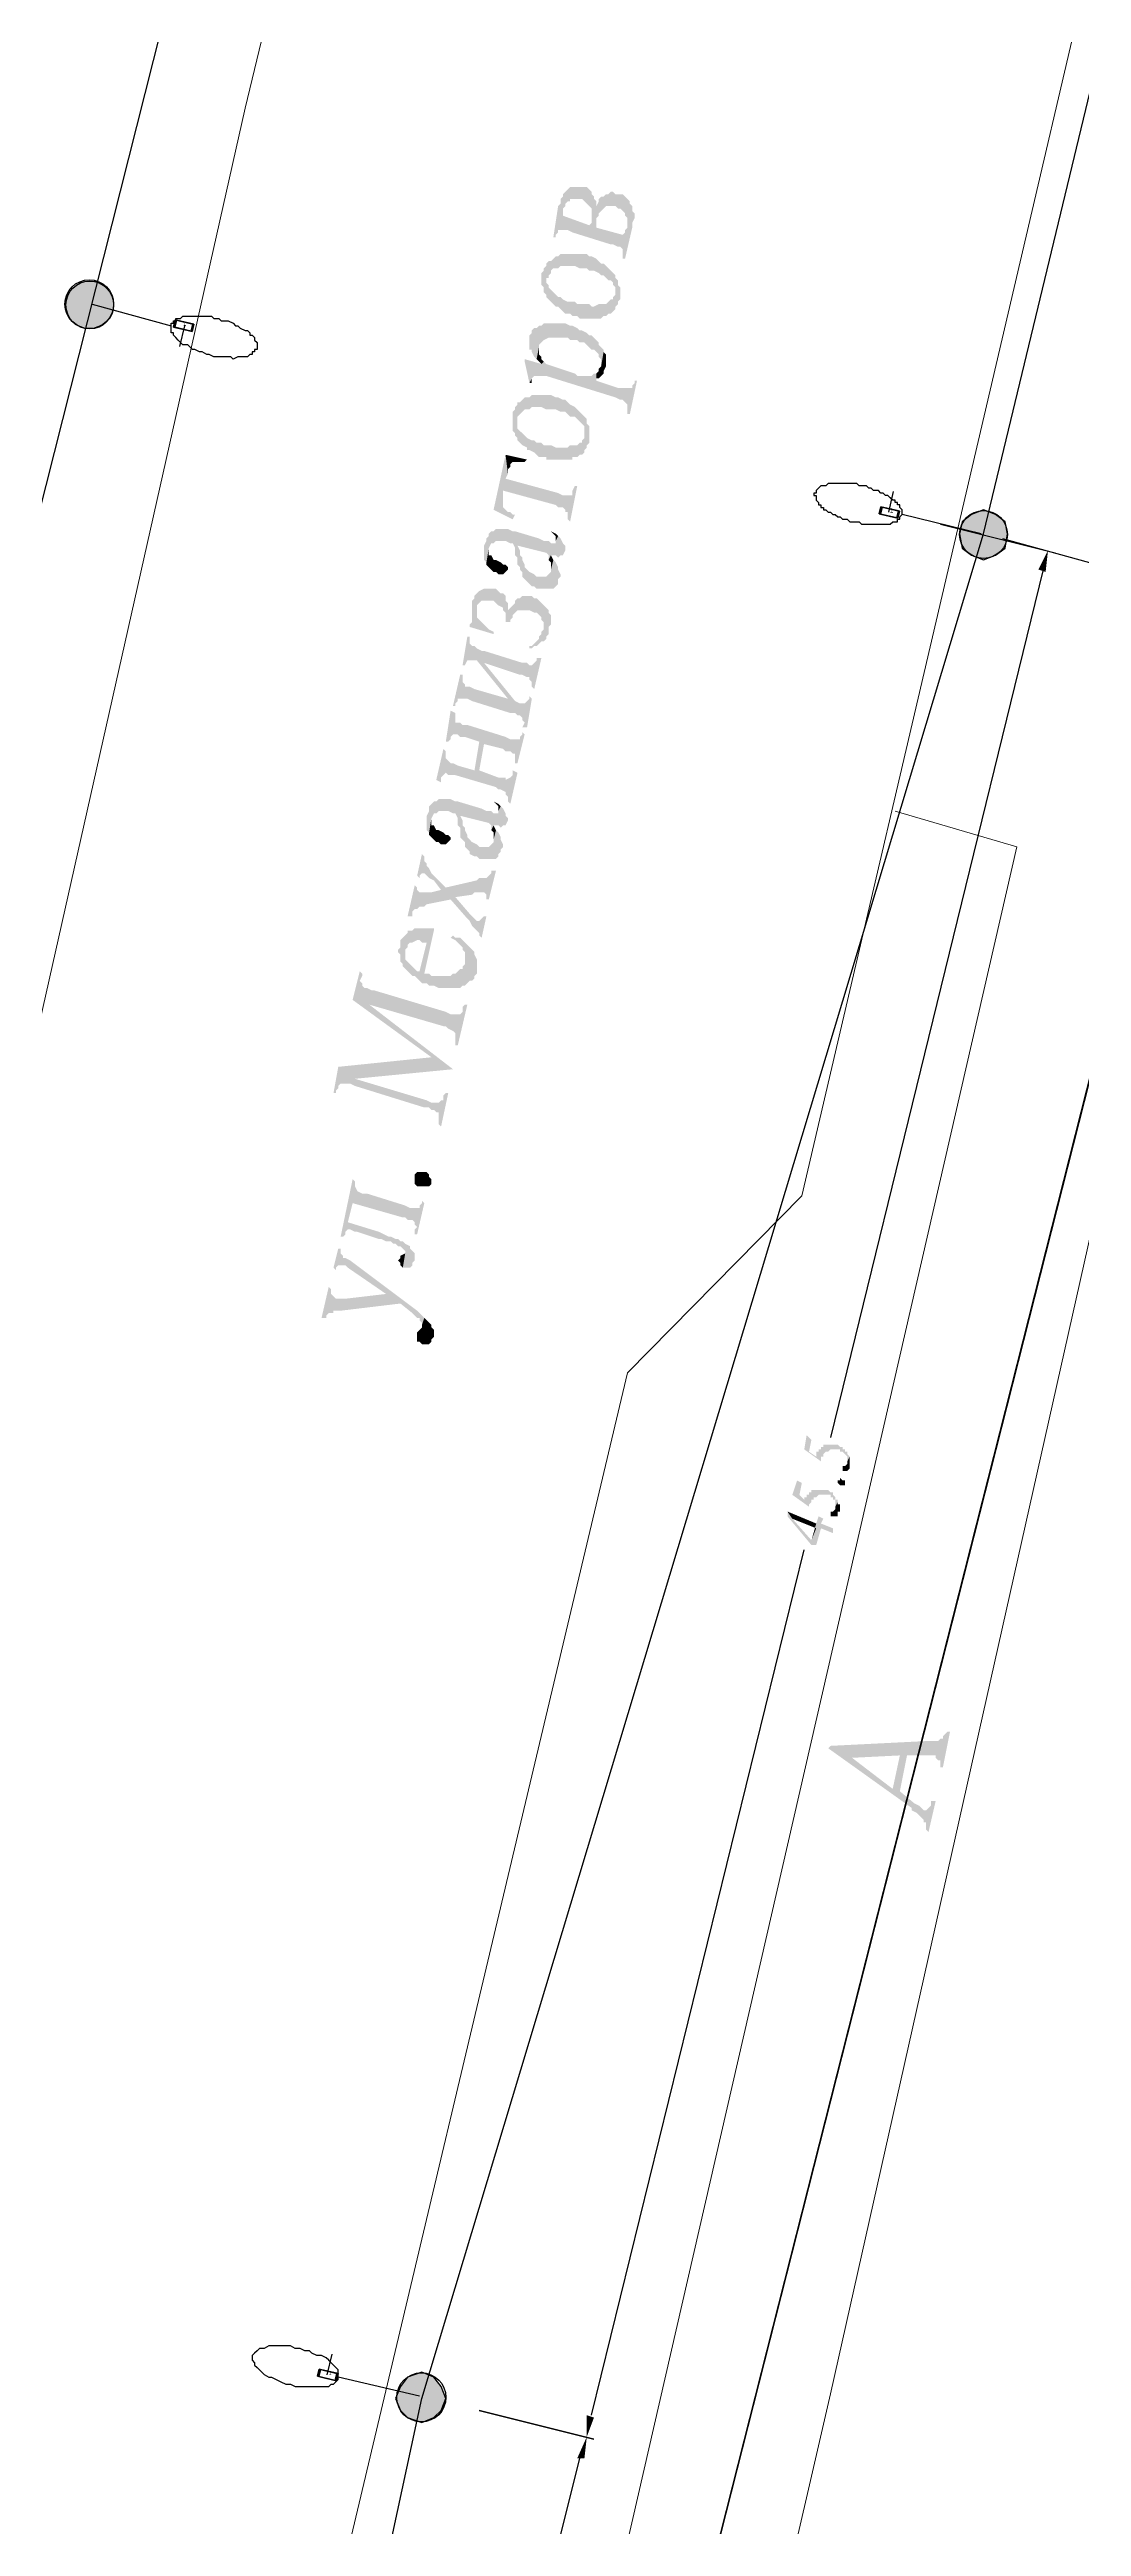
# Model space of a CAD drawing. Extents: x 243 to 885, y -99 to 1005.
# Drawn here: x 453.2 to 477.4, y 501.8 to 559.8 of the extents above; entities that cross this region are included whole.
import ezdxf

# ---------------------------------------------------------------- set-up
doc = ezdxf.new("R2010")
doc.units = 0
doc.header["$MEASUREMENT"] = 0
for name, color, linetype in [('DLXLUM01', 6, 'Continuous'), ('DLXLUMEX', 2, 'Continuous'), ('DLXSCENE', 7, 'Continuous'), ('PDF _Геометрия', 7, 'Continuous'), ('PDF _Сплошная заливка', 7, 'Continuous')]:
    doc.layers.add(name, color=color, linetype=linetype)

# ---------------------------------------------------------------- blocks, each defined once
blk = doc.blocks.new('*U19')
for p, q in [((-0.214, 0.137), (-0.253, -0.028)), ((-0.253, -0.028), (-0.214, 0.137)), ((-0.185, 0.13), (-0.224, -0.035)), ((-0.224, -0.035), (-0.185, 0.13)), ((-0.185, 0.13), (-0.214, 0.137)), ((0.195, 0.042), (-0.214, 0.137)), ((-0.214, 0.137), (-0.185, 0.13)), ((-0.214, 0.137), (0.195, 0.042)), ((0.224, 0.035), (-0.185, 0.13)), ((-0.185, 0.13), (0.224, 0.035)), ((0.156, -0.124), (0.195, 0.042)), ((0.195, 0.042), (0.156, -0.124)), ((0.185, -0.13), (0.224, 0.035)), ((0.224, 0.035), (0.185, -0.13)), ((0.224, 0.035), (0.195, 0.042)), ((0.195, 0.042), (0.224, 0.035)), ((-0.253, -0.028), (0.156, -0.124)), ((-0.224, -0.035), (-0.253, -0.028)), ((-0.253, -0.028), (-0.224, -0.035)), ((0.156, -0.124), (-0.253, -0.028)), ((-0.224, -0.035), (0.185, -0.13)), ((0.185, -0.13), (-0.224, -0.035)), ((0.156, -0.124), (0.185, -0.13)), ((0.185, -0.13), (0.156, -0.124))]:
    blk.add_line(p, q)
at = {"color": 1}
blk.add_line((-0.029, 0.007), (0.084, 0.494), dxfattribs=at)
at = {"layer": 'DLXLUMEX', "color": 7}
blk.add_text('1', height=0.1, dxfattribs=at).set_placement((0, 0))
blk = doc.blocks.new('*U21')
for p, q in [((-0.214, 0.137), (-0.253, -0.028)), ((-0.253, -0.028), (-0.214, 0.137)), ((-0.185, 0.13), (-0.224, -0.035)), ((-0.224, -0.035), (-0.185, 0.13)), ((-0.185, 0.13), (-0.214, 0.137)), ((0.195, 0.042), (-0.214, 0.137)), ((-0.214, 0.137), (-0.185, 0.13)), ((-0.214, 0.137), (0.195, 0.042)), ((0.224, 0.035), (-0.185, 0.13)), ((-0.185, 0.13), (0.224, 0.035)), ((0.156, -0.124), (0.195, 0.042)), ((0.195, 0.042), (0.156, -0.124)), ((0.185, -0.13), (0.224, 0.035)), ((0.224, 0.035), (0.185, -0.13)), ((0.224, 0.035), (0.195, 0.042)), ((0.195, 0.042), (0.224, 0.035)), ((-0.253, -0.028), (0.156, -0.124)), ((-0.224, -0.035), (-0.253, -0.028)), ((-0.253, -0.028), (-0.224, -0.035)), ((0.156, -0.124), (-0.253, -0.028)), ((-0.224, -0.035), (0.185, -0.13)), ((0.185, -0.13), (-0.224, -0.035)), ((0.156, -0.124), (0.185, -0.13)), ((0.185, -0.13), (0.156, -0.124))]:
    blk.add_line(p, q)
at = {"color": 1}
blk.add_line((-0.029, 0.007), (0.084, 0.494), dxfattribs=at)
at = {"layer": 'DLXLUMEX', "color": 7}
blk.add_text('1', height=0.1, dxfattribs=at).set_placement((0, 0))
blk = doc.blocks.new('*U23')
for p, q in [((-0.185, 0.13), (-0.224, -0.035)), ((-0.224, -0.035), (-0.185, 0.13)), ((-0.156, 0.124), (-0.195, -0.042)), ((-0.195, -0.042), (-0.156, 0.124)), ((0.224, 0.035), (-0.185, 0.13)), ((-0.156, 0.124), (-0.185, 0.13)), ((-0.185, 0.13), (0.224, 0.035)), ((-0.185, 0.13), (-0.156, 0.124)), ((0.253, 0.028), (-0.156, 0.124)), ((-0.156, 0.124), (0.253, 0.028)), ((0.185, -0.13), (0.224, 0.035)), ((0.224, 0.035), (0.185, -0.13)), ((0.214, -0.137), (0.253, 0.028)), ((0.253, 0.028), (0.214, -0.137)), ((0.224, 0.035), (0.253, 0.028)), ((0.253, 0.028), (0.224, 0.035)), ((-0.224, -0.035), (0.185, -0.13)), ((0.185, -0.13), (-0.224, -0.035)), ((-0.224, -0.035), (-0.195, -0.042)), ((-0.195, -0.042), (-0.224, -0.035)), ((-0.195, -0.042), (0.214, -0.137)), ((0.214, -0.137), (-0.195, -0.042)), ((0.185, -0.13), (0.214, -0.137)), ((0.214, -0.137), (0.185, -0.13))]:
    blk.add_line(p, q)
at = {"color": 1}
blk.add_line((0.029, -0.007), (-0.084, -0.494), dxfattribs=at)
at = {"layer": 'DLXLUMEX', "color": 7}
blk.add_text('1', height=0.1, dxfattribs=at).set_placement((0, 0))
blk = doc.blocks.new('*U46')
blk.add_line((33.147, -9.687), (212.825, 698.104))

msp = doc.modelspace()

# ---------------------------------------------------------------- hatches: boundary and pattern name
at = {"layer": 'PDF _Сплошная заливка', "linetype": 'ByBlock', "transparency": 33554559}
for points in [[(465.102, 556.122), (464.99, 555.394), (465.046, 555.394), (465.046, 555.45), (465.102, 555.506), (465.102, 555.562), (465.214, 555.954), (465.214, 556.066), (465.27, 556.122), (465.27, 556.178), (465.326, 556.234), (465.382, 556.234), (465.382, 556.29), (465.438, 556.29), (465.55, 556.29), (465.606, 556.29), (465.662, 556.29), (465.718, 556.234), (465.774, 556.178), (465.83, 556.122), (465.886, 556.066), (465.886, 556.01), (465.886, 555.898), (465.886, 555.842), (465.886, 555.786), (465.998, 556.234), (465.942, 556.29), (465.942, 556.346), (465.886, 556.402), (465.886, 556.458), (465.83, 556.514), (465.774, 556.57), (465.662, 556.57), (465.606, 556.57), (465.55, 556.57), (465.494, 556.57), (465.382, 556.57), (465.326, 556.514), (465.27, 556.458), (465.214, 556.402), (465.214, 556.346), (465.158, 556.29), (465.158, 556.234), (465.158, 556.178)], [(465.102, 555.562), (465.214, 555.562), (465.326, 555.562), (465.438, 555.506), (466.334, 555.226), (466.39, 555.226), (466.502, 555.17), (466.558, 555.17), (466.614, 555.114), (466.614, 555.058), (466.614, 555.002), (466.614, 554.89), (466.67, 554.89), (466.838, 555.618), (466.838, 555.674), (466.838, 555.73), (466.894, 555.842), (466.894, 555.898), (466.894, 555.954), (466.838, 556.01), (466.838, 556.066), (466.838, 556.122), (466.726, 555.618), (466.67, 555.562), (466.67, 555.506), (466.614, 555.45), (465.998, 555.618), (465.998, 555.674), (465.998, 555.73), (466.054, 556.29), (466.054, 556.234), (465.998, 556.122), (465.998, 556.234), (465.886, 555.786), (465.886, 555.73), (465.83, 555.674), (465.214, 555.898), (465.214, 555.954)], [(466.054, 556.29), (465.998, 555.73), (465.998, 555.842), (466.054, 555.898), (466.054, 555.954), (466.11, 556.01), (466.166, 556.066), (466.222, 556.122), (466.278, 556.122), (466.39, 556.122), (466.446, 556.122), (466.502, 556.066), (466.558, 556.066), (466.614, 556.01), (466.67, 555.954), (466.67, 555.898), (466.726, 555.842), (466.726, 555.786), (466.726, 555.674), (466.726, 555.618), (466.838, 556.122), (466.782, 556.178), (466.782, 556.234), (466.726, 556.29), (466.67, 556.346), (466.614, 556.402), (466.502, 556.402), (466.446, 556.402), (466.39, 556.458), (466.334, 556.458), (466.278, 556.402), (466.222, 556.402), (466.166, 556.346), (466.11, 556.346)], [(464.71, 554.554), (464.71, 554.274), (464.766, 554.218), (464.766, 554.106), (464.822, 554.442), (464.878, 554.442), (464.878, 554.498), (464.934, 554.554), (464.934, 554.61), (464.99, 554.666), (465.102, 554.666), (465.158, 554.722), (465.214, 554.722), (465.27, 554.722), (465.326, 554.722), (465.438, 554.722), (465.494, 554.722), (465.606, 554.666), (465.662, 554.666), (465.774, 554.666), (465.83, 554.61), (465.942, 554.61), (466.054, 554.554), (466.11, 554.498), (466.166, 554.498), (466.222, 554.442), (466.278, 554.386), (466.334, 554.386), (466.39, 554.33), (466.39, 554.274), (466.446, 554.218), (466.446, 554.106), (466.446, 554.05), (466.502, 554.386), (466.446, 554.442), (466.446, 554.498), (466.39, 554.554), (466.334, 554.61), (466.278, 554.666), (466.222, 554.722), (466.166, 554.778), (466.11, 554.778), (466.054, 554.834), (465.998, 554.89), (465.886, 554.946), (465.83, 554.946), (465.774, 555.002), (465.718, 555.002), (465.662, 555.002), (465.606, 555.002), (465.494, 555.002), (465.438, 555.002), (465.382, 555.002), (465.27, 555.002), (465.214, 555.002), (465.158, 555.002), (465.102, 554.946), (465.046, 554.946), (464.99, 554.89), (464.934, 554.834), (464.878, 554.834), (464.822, 554.778), (464.822, 554.722), (464.766, 554.666), (464.766, 554.61)], [(454.408, 553.322), (454.632, 553.546), (454.688, 553.826), (454.632, 554.106), (454.408, 554.33), (454.128, 554.386), (453.848, 554.33), (453.624, 554.106), (453.568, 553.826), (453.624, 553.546), (453.848, 553.322), (454.128, 553.266)], [(464.766, 554.106), (464.822, 554.05), (464.822, 553.994), (464.878, 553.938), (464.934, 553.882), (464.99, 553.826), (465.046, 553.77), (465.102, 553.77), (465.158, 553.714), (465.214, 553.658), (465.27, 553.602), (465.382, 553.602), (465.438, 553.546), (465.494, 553.546), (465.55, 553.546), (465.606, 553.49), (465.662, 553.49), (465.774, 553.49), (465.83, 553.49), (465.886, 553.49), (465.998, 553.49), (466.054, 553.49), (466.11, 553.49), (466.166, 553.546), (466.222, 553.546), (466.278, 553.602), (466.334, 553.602), (466.39, 553.658), (466.446, 553.714), (466.446, 553.77), (466.502, 553.826), (466.502, 553.882), (466.558, 553.938), (466.558, 554.05), (466.558, 554.106), (466.558, 554.162), (466.558, 554.218), (466.502, 554.274), (466.502, 554.386), (466.446, 554.05), (466.39, 553.994), (466.39, 553.938), (466.334, 553.938), (466.278, 553.882), (466.222, 553.826), (466.166, 553.826), (466.11, 553.826), (466.054, 553.826), (465.942, 553.77), (465.886, 553.77), (465.83, 553.826), (465.718, 553.826), (465.662, 553.826), (465.55, 553.826), (465.494, 553.882), (465.438, 553.882), (465.382, 553.882), (465.326, 553.882), (465.214, 553.938), (465.158, 553.994), (465.102, 553.994), (465.046, 554.05), (464.99, 554.106), (464.934, 554.162), (464.878, 554.218), (464.878, 554.274), (464.822, 554.33), (464.822, 554.386), (464.822, 554.442)], [(464.43, 553.042), (464.43, 552.762), (464.486, 552.762), (464.486, 552.706), (464.542, 552.594), (464.598, 552.538), (464.654, 552.818), (464.654, 552.874), (464.71, 552.93), (464.766, 552.986), (464.878, 553.042), (464.934, 553.042), (464.99, 553.042), (465.102, 553.042), (465.158, 553.042), (465.214, 553.042), (465.326, 553.042), (465.382, 552.986), (465.494, 552.986), (465.55, 552.986), (465.606, 552.93), (465.718, 552.93), (465.774, 552.874), (465.83, 552.818), (465.886, 552.762), (465.942, 552.762), (465.998, 552.706), (466.054, 552.65), (466.054, 552.594), (466.11, 552.538), (466.11, 552.426), (466.11, 552.37), (466.166, 552.706), (466.166, 552.762), (466.11, 552.818), (466.054, 552.874), (466.054, 552.93), (465.998, 552.986), (465.942, 553.042), (465.886, 553.098), (465.83, 553.098), (465.774, 553.154), (465.662, 553.21), (465.606, 553.21), (465.55, 553.266), (465.438, 553.322), (465.382, 553.322), (465.27, 553.378), (465.214, 553.378), (465.102, 553.378), (465.046, 553.378), (464.99, 553.378), (464.878, 553.378), (464.822, 553.378), (464.766, 553.378), (464.71, 553.322), (464.654, 553.322), (464.598, 553.266), (464.542, 553.266), (464.486, 553.21), (464.486, 553.154), (464.43, 553.098)], [(464.598, 552.538), (464.654, 552.482), (464.71, 552.426), (464.766, 552.482), (464.71, 552.538), (464.71, 552.594), (464.654, 552.65), (464.654, 552.706), (464.654, 552.762), (464.654, 552.818)], [(464.318, 552.538), (464.318, 552.482), (464.43, 551.978), (464.486, 552.09), (464.542, 552.146), (464.598, 552.146), (464.654, 552.146), (464.71, 552.146), (464.822, 552.146), (466.446, 551.642), (466.558, 551.586), (466.614, 551.586), (466.67, 551.53), (466.726, 551.474), (466.726, 551.418), (466.726, 551.362), (466.726, 551.306), (466.726, 551.25), (466.782, 551.25), (466.95, 552.034), (466.894, 552.034), (466.894, 551.978), (466.838, 551.922), (466.838, 551.866), (466.782, 551.866), (466.726, 551.866), (466.67, 551.866), (466.614, 551.866), (466.502, 551.866), (465.998, 552.034), (465.998, 552.202), (465.942, 552.202), (465.886, 552.146), (465.83, 552.146), (465.774, 552.146), (465.718, 552.146), (465.662, 552.146), (465.55, 552.146), (465.494, 552.202), (464.822, 552.426), (464.766, 552.482), (464.71, 552.426)], [(465.998, 552.202), (465.998, 552.034), (465.998, 552.09), (466.054, 552.09), (466.11, 552.146), (466.166, 552.202), (466.166, 552.258), (466.222, 552.37), (466.222, 552.426), (466.222, 552.482), (466.222, 552.538), (466.222, 552.65), (466.166, 552.706), (466.11, 552.37), (466.054, 552.314), (466.054, 552.258)], [(464.038, 551.194), (464.038, 550.858), (464.094, 550.803), (464.15, 551.138), (464.15, 551.194), (464.206, 551.25), (464.262, 551.306), (464.318, 551.362), (464.374, 551.362), (464.43, 551.362), (464.486, 551.418), (464.598, 551.418), (464.654, 551.418), (464.71, 551.418), (464.822, 551.362), (464.878, 551.362), (464.934, 551.362), (465.046, 551.362), (465.158, 551.306), (465.27, 551.306), (465.326, 551.25), (465.382, 551.194), (465.494, 551.194), (465.55, 551.138), (465.606, 551.082), (465.662, 551.026), (465.718, 550.97), (465.718, 550.858), (465.718, 550.803), (465.718, 550.747), (465.774, 551.082), (465.774, 551.138), (465.718, 551.194), (465.662, 551.25), (465.606, 551.306), (465.55, 551.362), (465.494, 551.418), (465.382, 551.474), (465.326, 551.53), (465.27, 551.586), (465.214, 551.586), (465.102, 551.642), (465.046, 551.642), (464.934, 551.698), (464.878, 551.698), (464.822, 551.698), (464.71, 551.698), (464.654, 551.698), (464.598, 551.698), (464.486, 551.698), (464.43, 551.642), (464.374, 551.642), (464.318, 551.642), (464.262, 551.586), (464.206, 551.53), (464.15, 551.53), (464.15, 551.474), (464.094, 551.418), (464.094, 551.362), (464.038, 551.306)], [(464.094, 550.803), (464.094, 550.747), (464.15, 550.691), (464.15, 550.635), (464.206, 550.579), (464.262, 550.523), (464.374, 550.467), (464.374, 550.411), (464.43, 550.411), (464.542, 550.355), (464.598, 550.299), (464.654, 550.243), (464.71, 550.243), (464.822, 550.243), (464.822, 550.187), (464.878, 550.187), (464.99, 550.187), (465.046, 550.187), (465.102, 550.187), (465.214, 550.187), (465.27, 550.187), (465.326, 550.187), (465.438, 550.187), (465.438, 550.243), (465.55, 550.243), (465.606, 550.299), (465.662, 550.299), (465.718, 550.355), (465.718, 550.411), (465.774, 550.467), (465.774, 550.523), (465.83, 550.579), (465.83, 550.635), (465.83, 550.691), (465.83, 550.803), (465.83, 550.858), (465.83, 550.914), (465.83, 550.97), (465.774, 551.026), (465.774, 551.082), (465.718, 550.747), (465.718, 550.691), (465.662, 550.635), (465.662, 550.579), (465.606, 550.579), (465.55, 550.523), (465.438, 550.523), (465.382, 550.523), (465.326, 550.467), (465.27, 550.467), (465.158, 550.467), (465.102, 550.467), (465.046, 550.467), (464.934, 550.523), (464.878, 550.523), (464.766, 550.523), (464.71, 550.579), (464.598, 550.579), (464.542, 550.635), (464.486, 550.635), (464.374, 550.691), (464.318, 550.747), (464.262, 550.803), (464.206, 550.858), (464.15, 550.914), (464.15, 550.97), (464.15, 551.082), (464.15, 551.138)], [(463.87, 550.299), (463.59, 549.011), (464.038, 548.787), (464.094, 548.899), (464.038, 548.899), (463.982, 548.955), (463.926, 548.955), (463.87, 549.011), (463.814, 549.067), (463.814, 549.123), (463.814, 549.179), (463.814, 549.235), (463.814, 549.347), (463.814, 549.459), (463.87, 549.739), (463.926, 549.851)], [(463.87, 550.299), (463.926, 549.851), (463.926, 549.963), (463.982, 550.019), (463.982, 550.075), (464.038, 550.131), (464.094, 550.131), (464.206, 550.131), (464.262, 550.131), (464.318, 550.131), (464.374, 550.187)], [(463.87, 549.739), (463.814, 549.459), (465.046, 549.123), (465.102, 549.067), (465.214, 549.067), (465.27, 549.011), (465.27, 548.955), (465.326, 548.955), (465.326, 548.899), (465.326, 548.843), (465.326, 548.787), (465.382, 548.731), (465.55, 549.571), (465.494, 549.571), (465.438, 549.459), (465.438, 549.403), (465.438, 549.347), (465.382, 549.347), (465.326, 549.347), (465.27, 549.347), (465.214, 549.347), (465.102, 549.403)], [(475.349, 547.947), (475.573, 548.115), (475.629, 548.451), (475.573, 548.731), (475.349, 548.899), (475.069, 549.011), (474.789, 548.899), (474.565, 548.731), (474.509, 548.451), (474.565, 548.115), (474.789, 547.947), (475.069, 547.835)], [(463.366, 548.171), (463.366, 547.835), (463.422, 547.779), (463.478, 548.115), (463.534, 548.227), (463.59, 548.227), (463.646, 548.283), (463.758, 548.283), (463.814, 548.283), (463.87, 548.283), (463.982, 548.227), (464.038, 548.227), (464.094, 548.115), (464.094, 548.059), (464.094, 547.947), (464.15, 548.171), (464.822, 548.003), (464.878, 547.947), (464.878, 547.835), (464.934, 547.947), (465.046, 547.947), (465.102, 547.891), (465.158, 547.947), (465.214, 547.947), (465.27, 548.059), (465.27, 548.115), (465.27, 548.171), (465.214, 548.227), (465.158, 548.339), (465.102, 548.395), (465.046, 548.283), (465.046, 548.227), (464.934, 548.227), (464.878, 548.283), (464.766, 548.283), (464.654, 548.339), (464.094, 548.507), (464.038, 548.507), (463.926, 548.563), (463.87, 548.563), (463.814, 548.563), (463.758, 548.563), (463.702, 548.563), (463.646, 548.563), (463.59, 548.507), (463.534, 548.507), (463.478, 548.451), (463.478, 548.395), (463.422, 548.339), (463.422, 548.283)], [(464.094, 547.947), (464.15, 547.891), (464.15, 547.723), (464.206, 547.667), (464.206, 547.611), (464.262, 547.555), (464.262, 547.443), (464.318, 547.387), (464.374, 547.331), (464.43, 547.275), (464.486, 547.219), (464.542, 547.219), (464.598, 547.163), (464.654, 547.163), (464.766, 547.163), (464.822, 547.163), (464.878, 547.163), (464.934, 547.163), (464.99, 547.163), (465.046, 547.219), (465.102, 547.275), (465.102, 547.331), (465.102, 547.387), (465.158, 547.443), (465.158, 547.499), (465.102, 547.611), (465.102, 547.667), (465.046, 547.779), (464.99, 547.835), (464.934, 547.611), (464.934, 547.555), (464.878, 547.499), (464.822, 547.443), (464.71, 547.443), (464.654, 547.443), (464.598, 547.443), (464.542, 547.499), (464.43, 547.555), (464.374, 547.611), (464.318, 547.667), (464.318, 547.723), (464.262, 547.835), (464.262, 547.891), (464.206, 547.947), (464.206, 548.003), (464.206, 548.059), (464.15, 548.171)], [(464.934, 548.507), (464.99, 548.451), (465.046, 548.395), (465.046, 548.283), (465.102, 548.395), (465.046, 548.451)], [(463.422, 547.779), (463.422, 547.723), (463.478, 547.667), (463.534, 547.611), (463.59, 547.555), (463.646, 547.555), (463.702, 547.499), (463.758, 547.499), (463.814, 547.499), (463.87, 547.555), (463.926, 547.611), (463.926, 547.667), (463.87, 547.723), (463.814, 547.723), (463.758, 547.779), (463.646, 547.835), (463.59, 547.835), (463.534, 547.947), (463.478, 547.947), (463.478, 548.003), (463.478, 548.115)], [(464.878, 547.835), (464.934, 547.779), (464.934, 547.611), (464.99, 547.835), (464.934, 547.947)], [(463.031, 546.323), (463.031, 546.267), (463.59, 546.099), (463.59, 546.155), (463.478, 546.211), (463.422, 546.267), (463.366, 546.323), (463.31, 546.379), (463.254, 546.435), (463.198, 546.491), (463.198, 546.547), (463.198, 546.603), (463.198, 546.659), (463.198, 546.715), (463.254, 547.107), (463.086, 546.379)], [(463.086, 546.771), (463.086, 546.379), (463.254, 547.107), (463.198, 547.051), (463.142, 546.995), (463.142, 546.939), (463.086, 546.883)], [(463.254, 547.107), (463.198, 546.715), (463.198, 546.771), (463.254, 546.827), (463.31, 546.883), (463.422, 546.883), (463.478, 546.883), (463.534, 546.883), (463.59, 546.883), (463.646, 546.827), (463.702, 546.771), (463.814, 546.715), (463.814, 546.659), (463.87, 546.603), (463.87, 546.547), (463.87, 546.491), (463.87, 546.379), (463.982, 546.379), (463.982, 546.435), (464.038, 546.491), (464.038, 546.547), (464.094, 546.603), (464.15, 546.659), (464.206, 546.659), (464.262, 546.659), (464.318, 546.659), (464.374, 546.659), (464.43, 546.659), (464.542, 546.603), (464.598, 546.603), (464.654, 546.547), (464.71, 546.491), (464.71, 546.435), (464.766, 546.379), (464.766, 546.323), (464.766, 546.211), (464.878, 546.659), (464.822, 546.715), (464.766, 546.771), (464.71, 546.827), (464.654, 546.883), (464.598, 546.939), (464.542, 546.939), (464.486, 546.995), (464.374, 546.995), (464.318, 546.995), (464.262, 546.995), (464.206, 546.939), (464.15, 546.939), (464.094, 546.883), (464.094, 546.827), (464.038, 546.771), (463.982, 546.715), (463.926, 546.659), (463.926, 546.771), (463.926, 546.827), (463.87, 546.883), (463.87, 546.995), (463.814, 547.051), (463.758, 547.051), (463.702, 547.107), (463.646, 547.163), (463.59, 547.163), (463.534, 547.163), (463.478, 547.163), (463.422, 547.163), (463.366, 547.163)], [(464.43, 545.819), (464.43, 545.763), (464.486, 545.763), (464.542, 545.819), (464.598, 545.819), (464.654, 545.875), (464.71, 545.931), (464.766, 545.931), (464.822, 545.987), (464.822, 546.043), (464.878, 546.099), (464.878, 546.155), (464.878, 546.267), (464.934, 546.323), (464.934, 546.379), (464.934, 546.435), (464.934, 546.547), (464.878, 546.603), (464.878, 546.659), (464.766, 546.211), (464.71, 546.155), (464.71, 546.099), (464.654, 546.043), (464.654, 545.987), (464.598, 545.931), (464.542, 545.875), (464.486, 545.819)], [(462.975, 546.043), (462.863, 545.371), (462.919, 545.371), (462.975, 545.483), (463.031, 545.483), (463.142, 545.483), (463.198, 545.483), (463.926, 544.587), (463.982, 544.251), (464.094, 544.251), (464.15, 544.196), (464.206, 544.196), (464.262, 544.14), (464.262, 544.084), (464.318, 544.028), (464.262, 543.916), (464.374, 543.916), (464.486, 544.587), (464.43, 544.643), (464.43, 544.587), (464.374, 544.531), (464.318, 544.475), (464.262, 544.475), (464.206, 544.475), (464.094, 544.531), (463.366, 545.427), (463.366, 545.707), (463.31, 545.707), (463.198, 545.763), (463.142, 545.819), (463.086, 545.819), (463.031, 545.875), (463.031, 545.931), (463.031, 545.987), (463.031, 546.043)], [(463.366, 545.707), (463.366, 545.427), (464.206, 545.147), (464.262, 545.147), (464.374, 545.091), (464.43, 545.091), (464.43, 545.035), (464.486, 544.979), (464.486, 544.923), (464.486, 544.867), (464.542, 544.811), (464.71, 545.539), (464.654, 545.539), (464.598, 545.539), (464.598, 545.483), (464.542, 545.427), (464.486, 545.371), (464.43, 545.371), (464.374, 545.427), (464.262, 545.427)], [(462.807, 545.147), (462.639, 544.419), (462.695, 544.419), (462.695, 544.475), (462.751, 544.531), (462.751, 544.587), (462.807, 544.587), (462.863, 544.587), (462.919, 544.587), (462.975, 544.587), (463.086, 544.531), (463.982, 544.251), (463.926, 544.587), (463.142, 544.811), (463.031, 544.867), (462.919, 544.867), (462.919, 544.923), (462.863, 544.979), (462.863, 545.035), (462.863, 545.147)], [(462.583, 544.307), (462.471, 543.58), (462.527, 543.58), (462.583, 543.636), (462.583, 543.692), (462.639, 543.748), (462.695, 543.748), (462.751, 543.748), (462.807, 543.692), (462.919, 543.692), (463.254, 543.58), (463.142, 542.908), (463.366, 543.524), (463.814, 543.412), (463.87, 543.356), (463.982, 543.356), (464.038, 543.3), (464.094, 543.3), (464.094, 543.244), (464.094, 543.132), (464.094, 543.076), (464.15, 543.076), (464.318, 543.748), (464.262, 543.804), (464.262, 543.748), (464.206, 543.692), (464.206, 543.636), (464.15, 543.636), (464.094, 543.636), (464.038, 543.636), (463.982, 543.636), (463.87, 543.692), (462.975, 543.972), (462.863, 543.972), (462.807, 544.028), (462.751, 544.028), (462.695, 544.028), (462.695, 544.14), (462.695, 544.196), (462.695, 544.251)], [(462.415, 543.412), (462.247, 542.684), (462.359, 542.628), (462.359, 542.74), (462.415, 542.796), (462.471, 542.852), (462.527, 542.796), (462.583, 542.796), (462.695, 542.796), (463.646, 542.516), (463.702, 542.46), (463.758, 542.46), (463.87, 542.404), (463.87, 542.348), (463.926, 542.292), (463.926, 542.236), (463.926, 542.18), (463.982, 542.124), (464.15, 542.852), (464.038, 542.908), (464.038, 542.852), (464.038, 542.796), (463.982, 542.74), (463.87, 542.684), (463.87, 542.74), (463.758, 542.74), (463.702, 542.74), (463.254, 542.908), (463.366, 543.524), (463.142, 542.908), (462.751, 543.02), (462.639, 543.076), (462.583, 543.076), (462.527, 543.132), (462.471, 543.188), (462.471, 543.244), (462.471, 543.3), (462.471, 543.356)], [(462.023, 541.844), (462.023, 541.508), (462.079, 541.452), (462.135, 541.788), (462.191, 541.9), (462.247, 541.9), (462.303, 541.956), (462.359, 541.956), (462.471, 541.956), (462.527, 541.956), (462.639, 541.9), (462.695, 541.9), (462.751, 541.788), (462.751, 541.732), (462.751, 541.62), (462.807, 541.844), (463.478, 541.676), (463.534, 541.62), (463.534, 541.508), (463.59, 541.62), (463.702, 541.62), (463.758, 541.564), (463.814, 541.62), (463.87, 541.62), (463.926, 541.732), (463.926, 541.788), (463.87, 541.844), (463.87, 541.9), (463.814, 542.012), (463.758, 542.068), (463.702, 541.956), (463.702, 541.9), (463.59, 541.9), (463.534, 541.956), (463.422, 541.956), (463.31, 542.012), (462.751, 542.18), (462.695, 542.18), (462.583, 542.236), (462.527, 542.236), (462.415, 542.236), (462.359, 542.236), (462.303, 542.236), (462.247, 542.18), (462.191, 542.18), (462.135, 542.124), (462.079, 542.068), (462.079, 542.012), (462.079, 541.956)], [(462.079, 541.452), (462.079, 541.396), (462.135, 541.34), (462.191, 541.284), (462.247, 541.228), (462.303, 541.228), (462.359, 541.172), (462.415, 541.172), (462.471, 541.172), (462.527, 541.228), (462.583, 541.284), (462.583, 541.34), (462.527, 541.396), (462.471, 541.396), (462.415, 541.452), (462.303, 541.508), (462.247, 541.508), (462.191, 541.62), (462.135, 541.62), (462.135, 541.676), (462.135, 541.788)], [(462.751, 541.62), (462.807, 541.564), (462.807, 541.34), (462.863, 541.284), (462.919, 541.228), (462.919, 541.116), (462.975, 541.06), (463.031, 541.004), (463.031, 540.948), (463.142, 540.892), (463.198, 540.892), (463.254, 540.836), (463.31, 540.836), (463.422, 540.836), (463.478, 540.836), (463.534, 540.836), (463.59, 540.836), (463.646, 540.836), (463.702, 540.892), (463.702, 540.948), (463.758, 541.004), (463.758, 541.06), (463.814, 541.116), (463.814, 541.172), (463.758, 541.284), (463.758, 541.34), (463.702, 541.452), (463.646, 541.508), (463.59, 541.284), (463.59, 541.228), (463.534, 541.172), (463.478, 541.116), (463.366, 541.116), (463.31, 541.116), (463.254, 541.116), (463.198, 541.172), (463.086, 541.228), (463.031, 541.284), (462.975, 541.34), (462.975, 541.396), (462.919, 541.508), (462.919, 541.564), (462.863, 541.62), (462.863, 541.676), (462.863, 541.732), (462.807, 541.844)], [(463.59, 542.18), (463.646, 542.124), (463.702, 542.068), (463.702, 541.956), (463.758, 542.068), (463.702, 542.124)], [(463.534, 541.508), (463.59, 541.452), (463.59, 541.284), (463.646, 541.508), (463.59, 541.62)], [(461.911, 540.948), (461.799, 540.444), (461.855, 540.388), (461.855, 540.444), (461.911, 540.5), (461.967, 540.5), (462.023, 540.444), (462.079, 540.388), (462.191, 540.332), (462.359, 540.108), (462.471, 540.164), (462.191, 540.444), (462.135, 540.5), (462.079, 540.612), (462.023, 540.668), (462.023, 540.724), (461.967, 540.78), (461.967, 540.836), (461.967, 540.892)], [(461.743, 540.22), (461.575, 539.492), (461.687, 539.492), (461.687, 539.604), (461.743, 539.66), (461.799, 539.66), (461.855, 539.716), (461.967, 539.716), (462.023, 539.772), (462.583, 539.884), (462.695, 539.94), (463.086, 539.996), (463.142, 540.052), (463.254, 540.052), (463.31, 540.052), (463.366, 540.052), (463.422, 539.996), (463.422, 539.94), (463.422, 539.884), (463.478, 539.884), (463.646, 540.556), (463.59, 540.556), (463.534, 540.556), (463.534, 540.5), (463.478, 540.444), (463.422, 540.388), (463.366, 540.388), (463.254, 540.388), (463.198, 540.332), (462.471, 540.164), (462.359, 540.108), (462.135, 540.052), (462.079, 540.052), (462.023, 540.052), (461.911, 540.052), (461.855, 540.052), (461.799, 540.108), (461.799, 540.164)], [(462.583, 539.884), (462.975, 539.436), (463.031, 539.38), (463.086, 539.268), (463.142, 539.212), (463.198, 539.156), (463.254, 539.1), (463.254, 539.044), (463.31, 538.988), (463.422, 539.492), (463.366, 539.492), (463.31, 539.436), (463.254, 539.38), (463.198, 539.38), (463.142, 539.436), (463.086, 539.492), (463.031, 539.548), (462.695, 539.94)], [(461.407, 538.82), (461.407, 538.764), (461.351, 538.708), (461.351, 538.652), (461.407, 538.596), (461.407, 538.54), (461.407, 538.428), (461.519, 538.708), (461.575, 538.764), (461.575, 538.82), (461.631, 538.876), (461.687, 538.876), (461.799, 538.932), (461.855, 538.932), (461.911, 538.876), (462.023, 538.876), (461.855, 538.204), (461.855, 537.98), (461.911, 537.924), (462.023, 537.924), (462.079, 537.868), (462.191, 537.868), (462.303, 537.812), (462.359, 537.812), (462.471, 537.812), (462.527, 537.812), (462.583, 537.812), (462.639, 537.812), (462.751, 537.812), (462.807, 537.812), (462.919, 538.428), (462.919, 538.372), (462.863, 538.316), (462.863, 538.26), (462.807, 538.26), (462.751, 538.204), (462.695, 538.148), (462.639, 538.148), (462.583, 538.092), (462.527, 538.092), (462.471, 538.092), (462.415, 538.092), (462.303, 538.092), (462.247, 538.092), (462.135, 538.092), (462.079, 538.148), (461.967, 538.148), (462.191, 539.156), (462.191, 539.212), (462.079, 539.212), (462.023, 539.212), (461.911, 539.212), (461.855, 539.212), (461.799, 539.212), (461.743, 539.212), (461.687, 539.156), (461.575, 539.156), (461.575, 539.1), (461.519, 539.044), (461.463, 538.988), (461.407, 538.932), (461.407, 538.876)], [(462.583, 538.988), (462.695, 538.932), (462.751, 538.876), (462.807, 538.82), (462.863, 538.764), (462.863, 538.708), (462.919, 538.652), (462.919, 538.596), (462.919, 538.54), (462.919, 538.428), (462.807, 537.812), (462.863, 537.868), (462.919, 537.868), (462.975, 537.924), (463.031, 537.98), (463.086, 537.98), (463.142, 538.036), (463.142, 538.092), (463.198, 538.148), (463.198, 538.204), (463.198, 538.26), (463.198, 538.316), (463.198, 538.372), (463.198, 538.428), (463.198, 538.484), (463.142, 538.596), (463.142, 538.652), (463.086, 538.708), (463.031, 538.764), (462.975, 538.82), (462.919, 538.876), (462.863, 538.932), (462.807, 538.988), (462.695, 538.988), (462.639, 539.044)], [(461.407, 538.428), (461.463, 538.372), (461.463, 538.316), (461.519, 538.26), (461.575, 538.204), (461.631, 538.148), (461.687, 538.092), (461.743, 538.092), (461.799, 538.036), (461.855, 537.98), (461.855, 538.204), (461.799, 538.204), (461.743, 538.26), (461.687, 538.316), (461.631, 538.372), (461.575, 538.428), (461.519, 538.484), (461.519, 538.54), (461.519, 538.596), (461.519, 538.708)], [(460.455, 538.204), (460.287, 537.533), (462.135, 536.189), (462.639, 535.909), (460.679, 537.421), (460.735, 537.756), (460.623, 537.812), (460.567, 537.812), (460.511, 537.868), (460.511, 537.924), (460.455, 537.98), (460.511, 538.092), (460.511, 538.148)], [(460.735, 537.756), (460.679, 537.421), (462.415, 536.917), (462.471, 536.917), (462.527, 536.861), (462.639, 536.805), (462.695, 536.749), (462.695, 536.693), (462.695, 536.637), (462.695, 536.581), (462.695, 536.469), (462.751, 536.469), (462.975, 537.421), (462.919, 537.421), (462.863, 537.365), (462.863, 537.309), (462.863, 537.253), (462.807, 537.197), (462.751, 537.197), (462.695, 537.197), (462.639, 537.197), (462.583, 537.197), (462.471, 537.253), (460.791, 537.756)], [(459.951, 535.965), (459.839, 535.349), (459.895, 535.349), (459.895, 535.405), (459.951, 535.461), (459.951, 535.517), (460.007, 535.573), (460.063, 535.573), (460.119, 535.573), (460.175, 535.573), (460.231, 535.573), (460.343, 535.685), (462.639, 535.909), (462.135, 536.189)], [(460.231, 535.573), (460.343, 535.517), (461.967, 535.013), (462.079, 535.013), (462.135, 534.957), (462.191, 534.957), (462.247, 534.901), (462.303, 534.901), (462.303, 534.845), (462.303, 534.733), (462.303, 534.677), (462.303, 534.621), (462.359, 534.565), (462.527, 535.349), (462.471, 535.349), (462.415, 535.293), (462.415, 535.181), (462.359, 535.181), (462.303, 535.125), (462.191, 535.125), (462.135, 535.125), (462.023, 535.181), (460.343, 535.685)], [(460.287, 533.333), (460.007, 531.989), (460.063, 531.989), (460.119, 532.045), (460.119, 532.101), (460.287, 532.773), (461.463, 532.437), (461.519, 532.437), (461.575, 532.381), (461.687, 532.381), (461.743, 532.325), (461.743, 532.269), (461.799, 532.213), (461.743, 532.157), (461.743, 532.045), (461.799, 532.045), (461.967, 532.773), (461.911, 532.829), (461.911, 532.773), (461.855, 532.717), (461.855, 532.661), (461.799, 532.661), (461.743, 532.661), (461.631, 532.661), (461.519, 532.717), (460.623, 532.997), (460.511, 532.997), (460.399, 533.053), (460.343, 533.165), (460.343, 533.221), (460.343, 533.277)], [(461.743, 533.389), (461.743, 533.445), (461.799, 533.501), (461.855, 533.501), (461.967, 533.501), (462.023, 533.501), (462.079, 533.445), (462.079, 533.389), (462.135, 533.333), (462.135, 533.277), (462.135, 533.221), (462.079, 533.165), (462.023, 533.165), (461.967, 533.165), (461.911, 533.165), (461.799, 533.165), (461.743, 533.221), (461.743, 533.277), (461.743, 533.333), (461.743, 533.389)], [(460.119, 532.101), (460.175, 532.157), (460.231, 532.157), (460.343, 532.101), (460.399, 532.101), (460.567, 532.045), (460.903, 531.933), (460.959, 531.933), (461.071, 531.877), (461.183, 531.877), (461.239, 531.821), (461.295, 531.821), (461.351, 531.765), (461.407, 531.765), (461.463, 531.709), (461.519, 531.653), (461.519, 531.597), (461.463, 531.261), (461.519, 531.261), (461.575, 531.261), (461.631, 531.261), (461.687, 531.317), (461.687, 531.373), (461.743, 531.429), (461.743, 531.485), (461.743, 531.541), (461.743, 531.597), (461.687, 531.653), (461.631, 531.709), (461.631, 531.765), (461.519, 531.821), (461.463, 531.877), (461.407, 531.877), (461.351, 531.933), (461.295, 531.933), (461.183, 531.989), (461.127, 531.989), (461.015, 532.045), (460.903, 532.101), (460.175, 532.325), (460.287, 532.773)], [(459.951, 531.709), (459.839, 531.261), (459.895, 531.205), (459.895, 531.261), (459.951, 531.317), (460.007, 531.317), (460.119, 531.317), (460.175, 531.261), (461.071, 530.646), (461.407, 530.422), (461.687, 530.198), (461.799, 530.086), (461.855, 530.086), (461.855, 530.03), (461.911, 529.974), (461.911, 529.918), (461.967, 530.086), (461.911, 530.142), (461.855, 530.198), (461.799, 530.254), (460.231, 531.429), (460.119, 531.485), (460.063, 531.485), (460.063, 531.541), (460.007, 531.597), (460.007, 531.709)], [(461.351, 531.429), (461.407, 531.373), (461.407, 531.317), (461.463, 531.261), (461.519, 531.597), (461.407, 531.541), (461.407, 531.485)], [(459.727, 530.814), (459.559, 530.086), (459.671, 530.086), (459.671, 530.142), (459.727, 530.198), (459.783, 530.198), (459.839, 530.198), (459.839, 530.254), (459.951, 530.254), (460.007, 530.254), (461.407, 530.422), (461.071, 530.646), (460.119, 530.534), (460.007, 530.534), (459.951, 530.534), (459.895, 530.534), (459.839, 530.59), (459.783, 530.646), (459.783, 530.758)], [(461.799, 529.694), (461.799, 529.526), (461.855, 529.526), (461.911, 529.47), (461.967, 529.47), (462.023, 529.47), (462.079, 529.47), (462.135, 529.526), (462.135, 529.582), (462.191, 529.638), (462.191, 529.694), (462.191, 529.806), (462.135, 529.862), (462.135, 529.918), (462.079, 529.974), (462.023, 530.03), (461.967, 530.086), (461.911, 529.918), (461.911, 529.862), (461.855, 529.806), (461.799, 529.75)], [(470.925, 527.342), (470.869, 527.006), (471.261, 526.726), (471.261, 526.782), (471.261, 526.838), (471.317, 526.838), (471.317, 526.894), (471.373, 526.95), (471.429, 526.95), (471.485, 527.006), (471.541, 527.006), (471.597, 527.006), (471.653, 527.006), (471.709, 527.006), (471.709, 526.95), (471.765, 526.95), (471.821, 526.894), (471.877, 526.838), (471.877, 526.782), (471.877, 526.726), (471.933, 526.838), (471.877, 526.894), (471.877, 526.95), (471.821, 526.95), (471.821, 527.006), (471.765, 527.006), (471.765, 527.062), (471.709, 527.062), (471.653, 527.118), (471.597, 527.118), (471.541, 527.118), (471.485, 527.118), (471.429, 527.118), (471.373, 527.118), (471.317, 527.118), (471.317, 527.062), (471.261, 527.062), (471.261, 527.006), (471.205, 527.006), (471.205, 526.95), (471.149, 526.95), (471.149, 526.894), (471.149, 526.838), (470.981, 526.95), (471.037, 527.23)], [(471.765, 526.558), (471.765, 526.502), (471.821, 526.502), (471.821, 526.446), (471.821, 526.502), (471.877, 526.502), (471.933, 526.558), (471.933, 526.614), (471.933, 526.67), (471.933, 526.726), (471.933, 526.782), (471.933, 526.838), (471.877, 526.726), (471.877, 526.67), (471.821, 526.614), (471.765, 526.614)], [(470.701, 526.278), (470.589, 525.942), (470.981, 525.662), (470.981, 525.718), (471.037, 525.774), (471.037, 525.83), (471.093, 525.83), (471.093, 525.886), (471.149, 525.886), (471.205, 525.942), (471.261, 525.942), (471.317, 525.942), (471.373, 525.942), (471.429, 525.942), (471.485, 525.942), (471.485, 525.886), (471.541, 525.886), (471.541, 525.83), (471.597, 525.83), (471.597, 525.774), (471.597, 525.718), (471.597, 525.662), (471.653, 525.774), (471.653, 525.83), (471.597, 525.83), (471.597, 525.886), (471.541, 525.942), (471.541, 525.998), (471.485, 525.998), (471.429, 526.054), (471.373, 526.054), (471.317, 526.054), (471.261, 526.054), (471.205, 526.054), (471.149, 526.054), (471.093, 526.054), (471.037, 526.054), (471.037, 525.998), (470.981, 525.998), (470.981, 525.942), (470.925, 525.942), (470.925, 525.886), (470.869, 525.886), (470.869, 525.83), (470.757, 525.942), (470.813, 526.222)], [(471.653, 526.278), (471.709, 526.278), (471.709, 526.334), (471.765, 526.278), (471.821, 526.278), (471.821, 526.222), (471.821, 526.166), (471.765, 526.166), (471.709, 526.166), (471.653, 526.222), (471.653, 526.278)], [(470.477, 525.55), (470.477, 525.438), (471.037, 524.766), (471.149, 524.766), (471.261, 525.158), (471.541, 525.046), (471.541, 525.158), (471.261, 525.27), (471.317, 525.382), (471.205, 525.438), (471.149, 525.27), (471.037, 524.878), (470.589, 525.382)], [(470.477, 525.55), (470.589, 525.382), (471.149, 525.158), (471.037, 524.878), (471.149, 525.27)], [(471.485, 525.494), (471.485, 525.438), (471.541, 525.438), (471.597, 525.438), (471.653, 525.438), (471.653, 525.494), (471.653, 525.55), (471.709, 525.55), (471.709, 525.606), (471.709, 525.662), (471.709, 525.718), (471.653, 525.718), (471.653, 525.774), (471.597, 525.662), (471.597, 525.606), (471.541, 525.55), (471.485, 525.55)], [(471.485, 520.063), (471.989, 519.783), (473.109, 519.839), (472.941, 519.055), (473.277, 519.839), (473.669, 519.839), (473.725, 519.839), (473.781, 519.839), (473.893, 519.839), (473.949, 519.839), (473.949, 519.783), (474.005, 519.727), (474.061, 519.727), (474.061, 519.615), (474.061, 519.559), (474.117, 519.559), (474.285, 520.399), (474.229, 520.399), (474.173, 520.343), (474.117, 520.287), (474.117, 520.231), (474.061, 520.231), (474.005, 520.175), (473.893, 520.175), (473.837, 520.175), (473.725, 520.175)], [(471.485, 520.063), (471.429, 520.007), (473.389, 518.607), (473.389, 518.551), (473.501, 518.495), (473.557, 518.439), (473.613, 518.383), (473.669, 518.327), (473.669, 518.271), (473.725, 518.271), (473.725, 518.159), (473.725, 518.103), (473.781, 518.047), (473.949, 518.775), (473.893, 518.775), (473.837, 518.775), (473.837, 518.663), (473.781, 518.607), (473.725, 518.551), (473.669, 518.551), (473.613, 518.607), (473.557, 518.663), (473.445, 518.719), (473.109, 518.999), (473.277, 519.839), (472.941, 519.055), (471.989, 519.783)], [(462.191, 504.33), (462.359, 504.498), (462.471, 504.777), (462.359, 505.057), (462.191, 505.281), (461.911, 505.393), (461.575, 505.281), (461.407, 505.057), (461.295, 504.777), (461.407, 504.498), (461.575, 504.33), (461.911, 504.218)]]:
    msp.add_hatch(color=256, dxfattribs=at).paths.add_polyline_path(points)

# ---------------------------------------------------------------- linework, layer by layer
at = {"layer": 'PDF _Геометрия', "color": 3, "linetype": 'ByBlock', "lineweight": 25}
msp.add_lwpolyline([(545.057, 1000.691), (599.929, 988.931), (493.714, 678.461), (504.407, 641.447), (324.731, -66.338), (291.584, -56.652), (468.909, 649.565), (472.101, 649.565), (480.667, 670.736), (470.477, 695.258)], close=True, dxfattribs=at)
at = {"layer": 'PDF _Геометрия', "color": 1, "linetype": 'ByBlock', "lineweight": 25}
for points in [[(476.692, 642.965), (398.752, 334.505)], [(429.66, 378.29), (439.962, 417.204), (452.672, 461.888), (461.911, 504.777), (475.069, 548.451), (484.755, 588.597), (491.418, 614.577), (496.401, 637.925)]]:
    msp.add_lwpolyline(points, dxfattribs=at)
at = {"layer": 'PDF _Геометрия', "linetype": 'ByBlock', "lineweight": 18}
for points in [[(464.374, 604.722), (466.614, 603.714), (467.398, 602.091), (467.398, 600.355), (464.486, 586.245), (457.767, 558.417), (449.761, 522.863), (445.057, 502.93), (440.41, 498.058), (434.307, 472.134), (433.691, 469.783), (435.819, 463.568), (424.508, 421.292), (423.612, 420.116), (422.717, 419.332), (421.261, 418.828), (420.141, 418.94)], [(504.352, 594.588), (492.37, 597.443), (490.354, 597.499), (488.003, 596.94), (485.819, 595.316), (484.531, 592.74), (478.652, 566.48), (470.813, 532.941), (466.726, 528.798), (458.271, 493.187), (458.495, 490.556), (458.943, 488.596), (459.447, 487.532), (460.847, 485.964), (461.911, 485.18), (466.782, 483.557), (468.126, 483.557), (480.052, 490.22)], [(466.558, 483.557), (471.485, 504.889), (481.9, 551.306), (484.083, 550.858), (486.211, 559.369), (489.57, 558.809)], [(472.997, 541.956), (475.853, 541.116), (462.919, 484.844)]]:
    msp.add_lwpolyline(points, dxfattribs=at)
at = {"layer": 'PDF _Геометрия', "linetype": 'ByBlock', "lineweight": 25}
for points in [[(454.184, 553.826), (456.032, 553.322)], [(475.013, 548.451), (473.165, 548.899)], [(474.061, 548.675), (476.748, 548.003)], [(475.517, 548.339), (478.148, 547.611)], [(476.468, 547.611), (471.485, 527.286)], [(465.886, 504.386), (470.869, 524.654)], [(461.855, 504.833), (459.951, 505.281)], [(465.606, 503.378), (460.735, 483.893)]]:
    msp.add_lwpolyline(points, dxfattribs=at)
for points in [[(458.047, 552.818), (458.047, 552.762), (457.991, 552.762), (457.991, 552.706), (457.935, 552.706), (457.935, 552.65), (457.879, 552.65), (457.823, 552.594), (457.767, 552.594), (457.711, 552.594), (457.655, 552.594), (457.599, 552.594), (457.487, 552.538), (457.431, 552.594), (457.375, 552.594), (457.263, 552.594), (457.207, 552.594), (457.095, 552.594), (457.039, 552.594), (456.927, 552.65), (456.871, 552.65), (456.759, 552.706), (456.703, 552.706), (456.591, 552.762), (456.535, 552.762), (456.479, 552.818), (456.424, 552.874), (456.312, 552.874), (456.256, 552.93), (456.2, 552.986), (456.144, 553.042), (456.088, 553.098), (456.088, 553.154), (456.032, 553.154), (456.032, 553.21), (456.032, 553.266), (456.032, 553.322), (456.032, 553.378), (456.088, 553.378), (456.088, 553.434), (456.144, 553.434), (456.144, 553.49), (456.2, 553.49), (456.256, 553.49), (456.312, 553.546), (456.368, 553.546), (456.424, 553.546), (456.479, 553.546), (456.591, 553.546), (456.647, 553.546), (456.759, 553.546), (456.815, 553.546), (456.871, 553.546), (456.983, 553.546), (457.039, 553.49), (457.151, 553.49), (457.207, 553.434), (457.319, 553.434), (457.375, 553.434), (457.487, 553.378), (457.543, 553.322), (457.599, 553.322), (457.655, 553.266), (457.767, 553.21), (457.823, 553.21), (457.879, 553.154), (457.879, 553.098), (457.935, 553.098), (457.991, 553.042), (457.991, 552.986), (458.047, 552.93), (458.047, 552.874)], [(471.149, 549.403), (471.093, 549.403), (471.093, 549.347), (471.149, 549.347), (471.149, 549.291), (471.149, 549.235), (471.205, 549.179), (471.205, 549.123), (471.261, 549.123), (471.261, 549.067), (471.317, 549.067), (471.317, 549.011), (471.373, 549.011), (471.429, 548.955), (471.485, 548.955), (471.541, 548.899), (471.597, 548.899), (471.653, 548.843), (471.709, 548.843), (471.765, 548.787), (471.821, 548.787), (471.877, 548.787), (471.933, 548.731), (471.989, 548.731), (472.101, 548.731), (472.157, 548.731), (472.213, 548.675), (472.269, 548.675), (472.325, 548.675), (472.381, 548.675), (472.437, 548.675), (472.493, 548.675), (472.549, 548.675), (472.605, 548.675), (472.661, 548.675), (472.717, 548.675), (472.773, 548.675), (472.829, 548.675), (472.885, 548.675), (472.941, 548.731), (472.997, 548.731), (473.053, 548.731), (473.053, 548.787), (473.109, 548.787), (473.109, 548.843), (473.165, 548.899), (473.165, 548.955), (473.165, 549.011), (473.109, 549.067), (473.109, 549.123), (473.053, 549.123), (473.053, 549.179), (472.997, 549.179), (472.997, 549.235), (472.941, 549.235), (472.885, 549.291), (472.829, 549.347), (472.773, 549.347), (472.717, 549.403), (472.661, 549.403), (472.605, 549.459), (472.549, 549.459), (472.493, 549.459), (472.437, 549.515), (472.381, 549.515), (472.325, 549.571), (472.269, 549.571), (472.213, 549.571), (472.157, 549.571), (472.101, 549.627), (472.045, 549.627), (471.989, 549.627), (471.933, 549.627), (471.877, 549.627), (471.821, 549.627), (471.765, 549.627), (471.709, 549.627), (471.653, 549.627), (471.597, 549.627), (471.541, 549.627), (471.485, 549.627), (471.429, 549.627), (471.373, 549.571), (471.317, 549.571), (471.261, 549.571), (471.205, 549.515), (471.149, 549.459)], [(475.629, 548.451), (475.573, 548.731), (475.349, 548.899), (475.069, 549.011), (474.789, 548.899), (474.565, 548.731), (474.509, 548.451), (474.565, 548.115), (474.789, 547.947), (475.069, 547.835), (475.349, 547.947), (475.573, 548.115)], [(475.629, 548.451), (475.573, 548.731), (475.349, 548.899), (475.069, 549.011), (474.789, 548.899), (474.565, 548.731), (474.509, 548.451), (474.565, 548.115), (474.789, 547.947), (475.069, 547.835), (475.349, 547.947), (475.573, 548.115)], [(457.935, 505.785), (457.935, 505.673), (457.991, 505.617), (457.991, 505.561), (458.047, 505.505), (458.103, 505.449), (458.159, 505.393), (458.215, 505.337), (458.327, 505.281), (458.383, 505.281), (458.495, 505.225), (458.607, 505.169), (458.719, 505.113), (458.831, 505.113), (458.943, 505.057), (459.055, 505.057), (459.167, 505.057), (459.279, 505.057), (459.391, 505.057), (459.447, 505.057), (459.559, 505.057), (459.671, 505.057), (459.727, 505.057), (459.783, 505.113), (459.839, 505.113), (459.895, 505.169), (459.951, 505.225), (459.951, 505.281), (459.951, 505.337), (459.951, 505.393), (459.951, 505.449), (459.895, 505.505), (459.839, 505.561), (459.783, 505.617), (459.727, 505.673), (459.671, 505.729), (459.559, 505.785), (459.447, 505.785), (459.335, 505.841), (459.279, 505.897), (459.167, 505.897), (459.055, 505.953), (458.943, 505.953), (458.831, 506.009), (458.719, 506.009), (458.607, 506.009), (458.495, 506.009), (458.383, 506.009), (458.327, 506.009), (458.215, 505.953), (458.159, 505.953), (458.103, 505.953), (458.047, 505.897), (457.991, 505.841)], [(462.471, 504.777), (462.359, 505.057), (462.191, 505.281), (461.911, 505.393), (461.575, 505.281), (461.407, 505.057), (461.295, 504.777), (461.407, 504.498), (461.575, 504.33), (461.911, 504.218), (462.191, 504.33), (462.359, 504.498), (462.471, 504.777), (462.359, 505.057), (462.191, 505.281), (461.911, 505.393), (461.575, 505.281), (461.407, 505.057), (461.295, 504.777), (461.407, 504.498), (461.575, 504.33), (461.911, 504.218), (462.191, 504.33), (462.359, 504.498)], [(465.942, 503.826), (463.254, 504.498)]]:
    msp.add_lwpolyline(points, close=True, dxfattribs=at)
for centre, radius in [((454.117, 553.826), 0.571), ((454.117, 553.826), 0.571), ((454.128, 553.807), 0.56), ((475.069, 548.432), 0.56), ((461.897, 504.805), 0.575), ((461.897, 504.805), 0.575)]:
    msp.add_circle(centre, radius, dxfattribs=at)
at = {"layer": 'PDF _Сплошная заливка', "linetype": 'ByBlock', "lineweight": 18, "transparency": 33554559}
msp.add_solid([(464.43, 551.978), (464.486, 551.978), (464.486, 552.09)], dxfattribs=at)
at = {"layer": 'PDF _Сплошная заливка', "linetype": 'ByBlock', "lineweight": 25, "transparency": 33554559}
for points in [[(476.356, 547.611), (476.524, 547.555), (476.58, 548.059)], [(465.774, 504.386), (465.942, 504.33), (465.774, 503.882)], [(465.55, 503.378), (465.718, 503.378), (465.774, 503.882)]]:
    msp.add_solid(points, dxfattribs=at)

# ---------------------------------------------------------------- block references
at = {"layer": 'DLXLUM01'}
for name, p in [('*U23', (456.316, 553.326)), ('*U21', (472.879, 548.944)), ('*U19', (459.721, 505.326))]:
    msp.add_blockref(name, p, dxfattribs=at)
at = {"layer": 'DLXSCENE'}
msp.add_blockref('*U46', (291.582, -56.659), dxfattribs=at)

doc.saveas('drawing.dxf')
